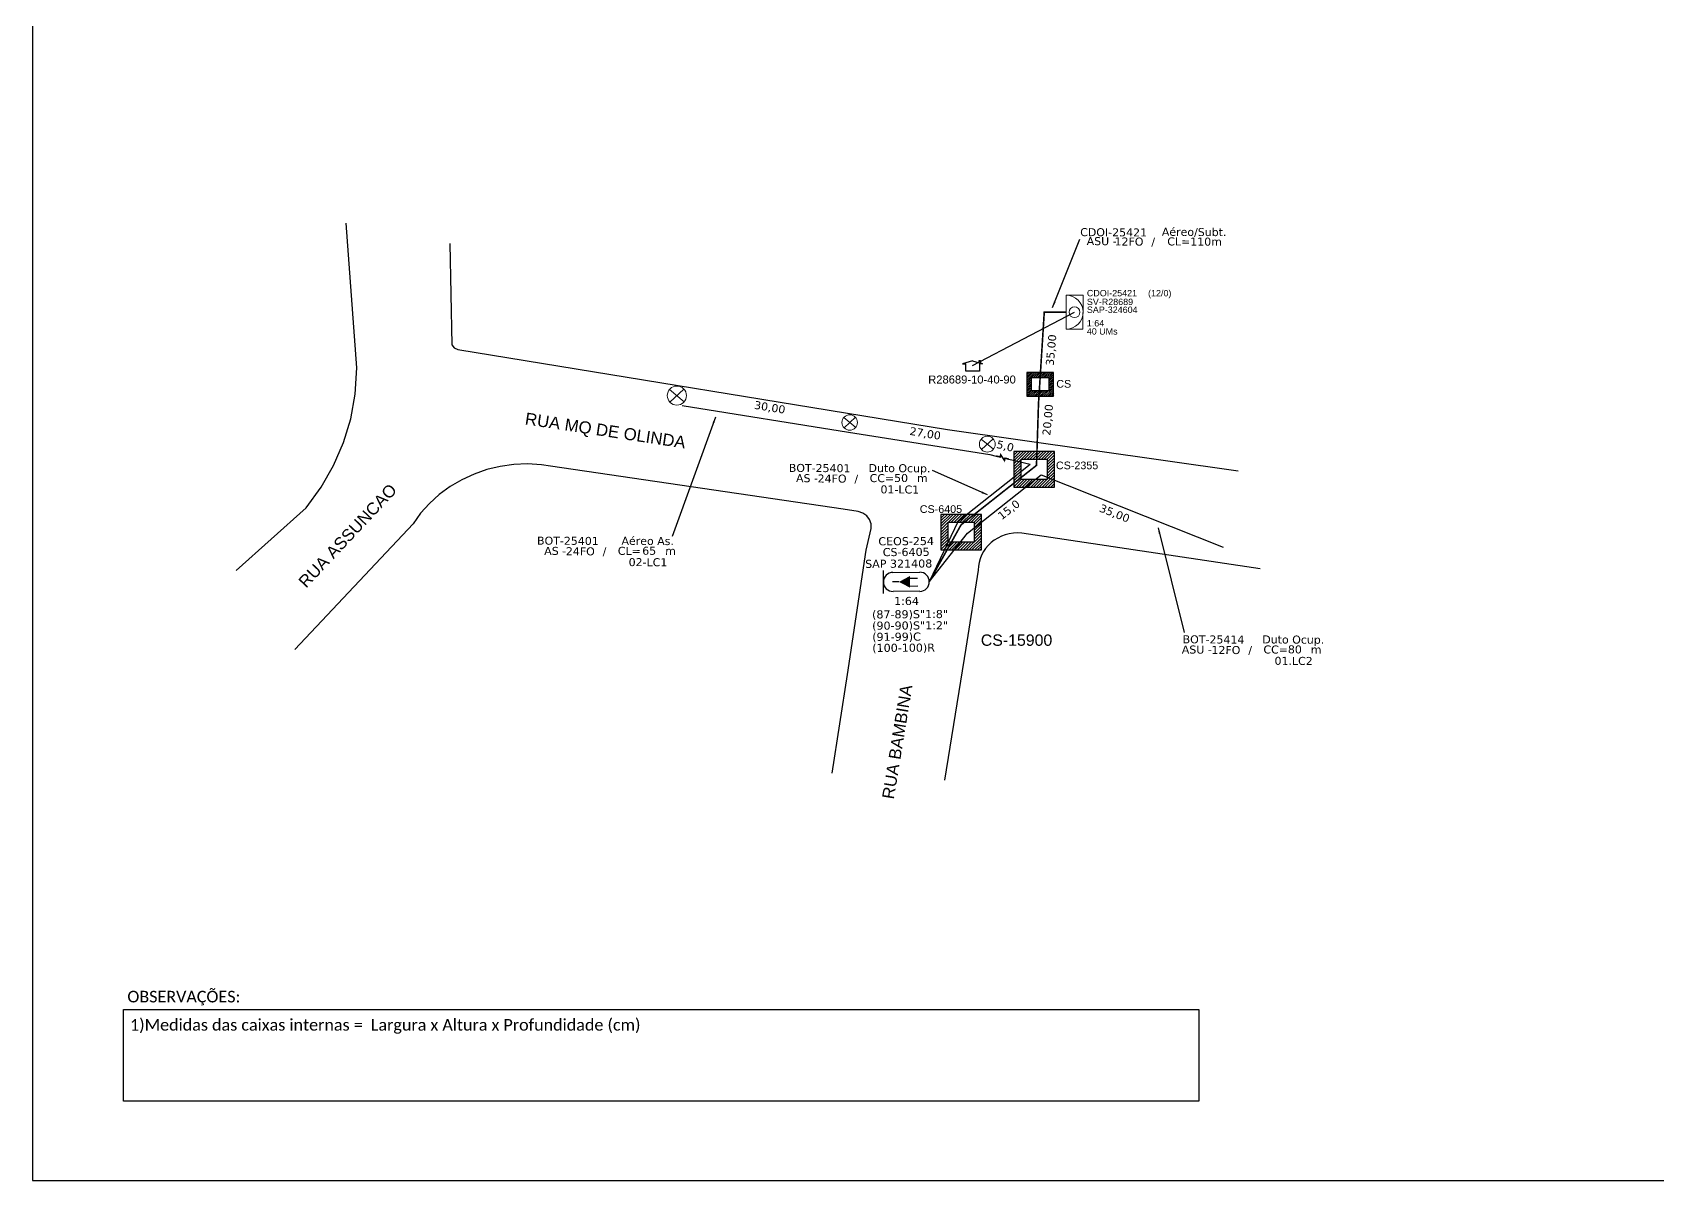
# Model space of a CAD drawing. Extents: x -4 to 837, y 1 to 595.
# Drawn here: x -3.8 to 416.7, y 1.3 to 298.3 of the extents above; entities that cross this region are included whole.
import ezdxf
from ezdxf.enums import TextEntityAlignment as Align

# ---------------------------------------------------------------- set-up
doc = ezdxf.new("R2010")
doc.units = 0
doc.linetypes.add('PHANTOM2', pattern=[1.25, 0.625, -0.125, 0.125, -0.125, 0.125, -0.125])
for name, color, linetype in [('10.1-Caixas Subterrâneas', 5, 'Continuous'), ('20.4-CEOS', 1, 'Continuous'), ('CAP a instalar', 1, 'Continuous'), ('label_cabos', 7, 'Continuous'), ('Legenda', 1, 'Continuous'), ('QUADRA', 7, 'Continuous'), ('Subida Lateral', 5, 'Continuous'), ('surveys', 7, 'Continuous'), ('surveys legendas', 7, 'Continuous')]:
    doc.layers.add(name, color=color, linetype=linetype)
for name, color, linetype, lineweight in [('10.4-Postes', 1, 'Continuous', 0), ("20.0-LEGENDA DOS CDO'S", 1, 'Continuous', 0), ('20.1-CDO_INTERIOR', 1, 'Continuous', 0), ('Segmento Logradouro Texto', 251, 'Continuous', 0)]:
    doc.layers.add(name, color=color, linetype=linetype, lineweight=lineweight)
doc.layers.add('DROP DE CLIENTE', color=140, linetype='Continuous', plot=False)
doc.layers.add('EXTRA', color=50, linetype='Continuous', plot=False)
doc.styles.add('ARIAL', font='arial.ttf')
doc.styles.add('DIGICADE', font='arial.ttf')
doc.styles.add('MtXpl_Calibri', font='calibri.ttf')
doc.styles.add('siredit', font='verdana.ttf')
doc.styles.add('WMF-Calibri0', font='calibri.ttf')
doc.linetypes.add('FENCELINE1', pattern='A,0.25,-0.1,[133,ltypeshp.shx,S=0.1,R=0,X=-0.1,Y=0],-0.1,1', length=1.45)
doc.dimstyles.new('CL', dxfattribs={"dimtxt": 1, "dimasz": 2, "dimexe": 0.18, "dimexo": 0.0625, "dimgap": 0.09, "dimtad": 0, "dimdec": 0, "dimrnd": 1, "dimzin": 0, "dimdsep": 46, "dimtxsty": 'siredit', "dimblk": 'NONE', "dimcen": 0, "dimse1": 1, "dimse2": 1, "dimsd1": 1, "dimsd2": 1, "dimclrt": 7, "dimadec": 0, "dimazin": 0, "dimtfac": 1, "dimtdec": 0, "dimtofl": 0, "dimtmove": 0, "dimatfit": 3, "dimfxl": 0, "dimtolj": 1, "dimtzin": 0, "dimarcsym": 0})

# ---------------------------------------------------------------- blocks, each defined once
blk = doc.blocks.new('SURVEY_SURVEY')
for p, q in [((0, 0.0000127), (-0.0000126, 0.000009)), ((-0.0000126, 0.000009), (-0.0000086, 0.000009)), ((-0.0000086, 0), (-0.0000086, 0.000009)), ((0.0000086, 0), (-0.0000086, 0)), ((0, 0.0000127), (0.0000126, 0.000009)), ((0.0000084, 0.0000132), (0.0000098, 0.0000132)), ((0.0000084, 0.0000103), (0.0000084, 0.0000132)), ((0.0000126, 0.000009), (0.0000086, 0.000009)), ((0.0000086, 0.000009), (0.0000086, 0)), ((0.0000098, 0.0000132), (0.0000098, 0.0000099))]:
    blk.add_line(p, q)
blk = doc.blocks.new('_None')
blk = doc.blocks.new('POLE_POLE')
at = {"layer": '10.4-Postes', "color": 1, "linetype": 'PHANTOM2'}
for points in [[(-0.000008, 0.0000105), (0.0000076, -0.0000022)], [(0.0000072, 0.000011), (-0.0000076, -0.0000027)]]:
    blk.add_lwpolyline(points, dxfattribs=at)
at = {"layer": '10.4-Postes', "color": 1}
blk.add_circle((-0.0000002, 0.0000042), 0.0000101, dxfattribs=at)
blk = doc.blocks.new('*U109')
at = {"layer": '20.4-CEOS', "color": 7, "style": 'siredit'}
for tag, p in [('FIBRAS_SPLITTER', (0, 0)), ('FIBRAS_TOP_C', (0, -4.13)), ('RESERVA_FINAIS', (0, -5.46))]:
    blk.add_attdef(tag, p, '', height=1.01, dxfattribs=at)
for tag, p, flags in [('ID_ATIVIDADE', (0, -6.77), 3), ('FATOR', (0, -8.09), 1), ('QTDE', (0, -9.4), 1), ('FID', (0, -10.71), 1)]:
    blk.add_attdef(tag, p, '', height=1.01, dxfattribs=dict(at, flags=flags))
blk = doc.blocks.new('*U110')
at = {"layer": '20.4-CEOS', "color": 7, "style": 'siredit'}
blk.add_attdef('FIBRAS_SPLITTER', (0, 0), '', height=1.01, dxfattribs=at)
for tag, p, flags in [('ID_ATIVIDADE', (0, -1.48), 3), ('FATOR', (0, -2.79), 1), ('QTDE', (0, -4.11), 1), ('FID', (0, -5.42), 1)]:
    blk.add_attdef(tag, p, '', height=1.01, dxfattribs=dict(at, flags=flags))
blk = doc.blocks.new('Inst CB AS CFOA-SM-AS-80-TS-24')
at = {"layer": 'label_cabos', "color": 0, "style": 'siredit'}
for tag, flags, p in [('ID_ATIVIDADE', 3, (1.31, 2.67)), ('FATOR', 1, (11.56, 2.55))]:
    blk.add_attdef(tag, text='', height=1, rotation=359.69, dxfattribs=dict(at, flags=flags)).set_placement(p, align=Align.MIDDLE_CENTER)
for tag, p in [('TIPO_CABO', (1.76, 0)), ('DESTINO_CABO', (3.13, 1.26)), ('CABO', (4.69, -0.05)), ('/', (7.71, -0.05)), ('LANCE', (10.81, 0)), ('TIPO_CABO', (13.11, 1.24)), ('UND', (15.96, 0)), ('FID', (13.15, -1.41))]:
    blk.add_attdef(tag, text='', height=1, rotation=359.69, dxfattribs=at).set_placement(p, align=Align.MIDDLE_CENTER)
blk.add_attdef('QTDE', (12.43, -0.47), '', height=1, rotation=359.69, dxfattribs=at)
blk = doc.blocks.new('Inst CB DT OCUP CFOA-SM-AS-80-TS-24')
at = {"layer": 'label_cabos', "color": 0, "style": 'siredit'}
for tag, flags, p in [('ID_ATIVIDADE', 3, (1.31, 2.67)), ('FATOR', 1, (11.56, 2.55))]:
    blk.add_attdef(tag, text='', height=1, rotation=359.69, dxfattribs=dict(at, flags=flags)).set_placement(p, align=Align.MIDDLE_CENTER)
for tag, p in [('TIPO_CABO', (1.76, 0)), ('DESTINO_CABO', (3.13, 1.26)), ('CABO', (4.69, -0.05)), ('/', (7.71, -0.05)), ('LANCE', (10.91, 0)), ('TIPO_CABO', (13.11, 1.24)), ('UND', (15.96, 0)), ('FID', (13.15, -1.41))]:
    blk.add_attdef(tag, text='', height=1, rotation=359.69, dxfattribs=at).set_placement(p, align=Align.MIDDLE_CENTER)
blk.add_attdef('QTDE', (12.43, -0.47), '', height=1, rotation=359.69, dxfattribs=at)
blk = doc.blocks.new('Inst CB DT OCUP CFOA-SM-ASU-120-S-12')
at = {"layer": 'label_cabos', "color": 0, "style": 'siredit'}
for tag, flags, p in [('ID_ATIVIDADE', 3, (1.31, 2.67)), ('FATOR', 1, (11.56, 2.55))]:
    blk.add_attdef(tag, text='', height=1, rotation=359.69, dxfattribs=dict(at, flags=flags)).set_placement(p, align=Align.MIDDLE_CENTER)
for tag, p in [('TIPO_CABO', (1.26, 0)), ('DESTINO_CABO', (3.13, 1.26)), ('CABO', (4.69, -0.05)), ('/', (7.71, -0.05)), ('LANCE', (10.91, 0)), ('TIPO_CABO', (13.11, 1.24)), ('UND', (15.96, 0)), ('FID', (13.15, -1.41))]:
    blk.add_attdef(tag, text='', height=1, rotation=359.69, dxfattribs=at).set_placement(p, align=Align.MIDDLE_CENTER)
blk.add_attdef('QTDE', (12.43, -0.47), '', height=1, rotation=359.69, dxfattribs=at)
blk = doc.blocks.new('LEGENDA DOS CABOS')
at = {"layer": 'EXTRA', "color": 0, "style": 'siredit'}
for tag, p in [('ID', (4.6, 0.97)), ('XX', (9.03, 0.97))]:
    blk.add_attdef(tag, text='', height=0.48, rotation=359.69, dxfattribs=at).set_placement(p, align=Align.MIDDLE_CENTER)
at = {"layer": 'Legenda', "color": 0, "style": 'siredit'}
for tag, p in [('TIPO_CABO', (1.31, 0)), ('CABO', (4.69, -0.05)), ('/', (6.81, -0.05)), ('METROS', (10.03, -0.05))]:
    blk.add_attdef(tag, text='', height=0.8, rotation=359.69, dxfattribs=at).set_placement(p, align=Align.MIDDLE_CENTER)
blk = doc.blocks.new('*X98')
at = {"color": 0, "linetype": 'Continuous'}
for p, q in [((-1.25, 0.34099), (-0.49099, 1.1)), ((-1.25, 0.517767), (-0.667767, 1.1)), ((-1.25, 0.694544), (-0.844544, 1.1)), ((-1.25, 0.87132), (-1.02132, 1.1)), ((-1.25, 1.048097), (-1.198097, 1.1)), ((-0.789214, 0.625), (-0.314214, 1.1)), ((-0.612437, 0.625), (-0.137437, 1.1)), ((-0.43566, 0.625), (0.03934, 1.1)), ((-0.258883, 0.625), (0.216117, 1.1)), ((-0.082107, 0.625), (0.392893, 1.1)), ((0.09467, 0.625), (0.56967, 1.1)), ((0.271447, 0.625), (0.746447, 1.1)), ((0.448223, 0.625), (0.923223, 1.1)), ((0.625, 0.625), (1.1, 1.1)), ((0.801777, 0.625), (1.25, 1.073223)), ((-1.25, 0.164214), (-0.8035, 0.610714)), ((-1.25, -0.012563), (-0.8035, 0.433937)), ((-1.25, -0.18934), (-0.8035, 0.25716)), ((-1.25, -0.366117), (-0.8035, 0.080383)), ((0.8035, 0.449947), (1.25, 0.896447)), ((0.8035, 0.27317), (1.25, 0.71967)), ((0.8035, 0.096393), (1.25, 0.542893)), ((0.8035, -0.080383), (1.25, 0.366117)), ((0.8035, -0.25716), (1.25, 0.18934)), ((0.8035, -0.433937), (1.25, 0.012563)), ((-1.25, -0.542893), (-0.8035, -0.096393)), ((-1.25, -0.71967), (-0.8035, -0.27317)), ((-1.25, -0.896447), (-0.8035, -0.449947)), ((-1.25, -1.073223), (-0.801777, -0.625)), ((-1.1, -1.1), (-0.625, -0.625)), ((-0.923223, -1.1), (-0.448223, -0.625)), ((-0.746447, -1.1), (-0.271447, -0.625)), ((-0.56967, -1.1), (-0.09467, -0.625)), ((-0.392893, -1.1), (0.082107, -0.625)), ((-0.216117, -1.1), (0.258883, -0.625)), ((-0.03934, -1.1), (0.43566, -0.625)), ((0.137437, -1.1), (0.612437, -0.625)), ((0.314214, -1.1), (0.789214, -0.625)), ((0.49099, -1.1), (1.25, -0.34099)), ((0.667767, -1.1), (1.25, -0.517767)), ((0.8035, -0.610714), (1.25, -0.164214)), ((0.844544, -1.1), (1.25, -0.694544)), ((1.02132, -1.1), (1.25, -0.87132)), ((1.198097, -1.1), (1.25, -1.048097))]:
    blk.add_line(p, q, dxfattribs=at)

msp = doc.modelspace()

# ---------------------------------------------------------------- linework, layer by layer
for p, q in [((-3.83, 595.26), (-3.83, 1.26)), ((-3.83, 1.26), (837.17, 1.26))]:
    msp.add_line(p, q)
at = {"color": 0}
msp.add_lwpolyline([(19.73, 45.46), (297.98, 45.46), (297.98, 21.75), (19.73, 21.75)], close=True, dxfattribs=at)
at = {"layer": '10.1-Caixas Subterrâneas', "color": 30}
for p, q in [((253.44, 210.33), (253.44, 204.2)), ((260.41, 210.33), (253.44, 210.33)), ((260.41, 204.2), (260.41, 210.33)), ((254.69, 205.52), (254.69, 209.01)), ((254.69, 209.01), (259.16, 209.01)), ((259.16, 209.01), (259.16, 205.52)), ((253.44, 204.2), (260.41, 204.2)), ((259.16, 205.52), (254.69, 205.52)), ((250.14, 189.84), (250.14, 180.64)), ((260.6, 189.84), (250.14, 189.84)), ((260.6, 180.64), (260.6, 189.84)), ((252.01, 182.62), (252.01, 187.85)), ((252.01, 187.85), (258.73, 187.85)), ((258.73, 187.85), (258.73, 182.62)), ((258.73, 182.62), (252.01, 182.62)), ((250.14, 180.64), (260.6, 180.64)), ((231.24, 173.59), (231.24, 164.39)), ((241.7, 173.59), (231.24, 173.59)), ((241.7, 164.39), (241.7, 173.59)), ((233.11, 166.38), (233.11, 171.61)), ((233.11, 171.61), (239.83, 171.61)), ((239.83, 171.61), (239.83, 166.38)), ((231.24, 164.39), (241.7, 164.39)), ((239.83, 166.38), (233.11, 166.38))]:
    msp.add_line(p, q, dxfattribs=at)
at = {"layer": '20.1-CDO_INTERIOR', "lineweight": 18}
msp.add_lwpolyline([(268, 221.5), (268.01, 230.3), (263.61, 230.3), (263.61, 221.5)], close=True, dxfattribs=at)
msp.add_circle((265.81, 225.9), 1.41, dxfattribs=at)
msp.add_arc((263.61, 225.9), 4.4, 269.9724, 89.9724, dxfattribs=at)
at = {"layer": '20.4-CEOS', "color": 5}
for p, q in [((218.83, 158.58), (225.75, 158.62)), ((225.78, 153.69), (218.86, 153.65))]:
    msp.add_line(p, q, dxfattribs=at)
for points in [[(216.39, 153.12), (216.36, 159.07)], [(220.39, 156.12), (218.73, 156.11)], [(223.12, 157.12), (225.22, 157.13)], [(223.13, 155.06), (225.23, 155.08)]]:
    msp.add_lwpolyline(points, dxfattribs=at)
msp.add_lwpolyline([(220.39, 156.12, 0, 3.05, 0), (223.25, 156.14, 3.05, 3.05, 0)], format="xyseb", dxfattribs=at)
for centre, start, end in [((218.84, 156.11), 90.3356, 270.3356), ((225.77, 156.15), 270.3356, 90.3356)]:
    msp.add_arc(centre, 2.47, start, end, dxfattribs=at)
at = {"layer": 'CAP a instalar', "color": 7, "linetype": 'FENCELINE1', "ltscale": 3}
for p, q in [((164.27, 201.73), (207.29, 194.9)), ((207.29, 194.9), (243.88, 189.08)), ((235.68, 171.85), (254.32, 186.55)), ((243.88, 189.08), (245.57, 188.67)), ((248.79, 187.89), (254.32, 186.55)), ((238.11, 168.76), (257.21, 183.82)), ((257.21, 183.82), (304.25, 165.08)), ((235.68, 171.85), (228.23, 156.17)), ((228.23, 156.17), (238.11, 168.76))]:
    msp.add_line(p, q, dxfattribs=at)
at = {"layer": 'CAP a instalar', "linetype": 'FENCELINE1', "ltscale": 3, "const_width": 0.414}
for points in [[(236.45, 170.88), (255.97, 186.27), (256.49, 202.26), (257.98, 225.9), (263.61, 225.9)], [(228.23, 156.17), (236.45, 170.88)]]:
    msp.add_lwpolyline(points, dxfattribs=at)
at = {"layer": 'DROP DE CLIENTE'}
msp.add_lwpolyline([(239.38, 212.08), (265.81, 225.9)], dxfattribs=at)
at = {"layer": 'QUADRA'}
for points in [[(48.83, 159.09), (67.01, 175.28), (70.84, 180.6), (74.05, 186.26), (76.62, 192.2), (78.5, 198.35), (79.66, 204.65), (80.1, 211.51), (77.34, 248.97)], [(104.16, 243.65), (104.7, 217.46), (105.28, 216.64), (106.25, 216.22), (232.93, 195.54), (308.14, 184.88)], [(203.12, 106.62), (207.07, 132.19), (211.91, 164.34), (213.15, 169.96), (213.15, 171.14), (212.79, 172.26), (212.05, 173.22), (211.03, 173.92), (209.86, 174.3), (205.98, 174.91), (130.17, 186.1), (127.85, 186.43), (124.29, 186.63), (120.72, 186.5), (117.19, 186.01), (113.75, 185.18), (110.42, 184.02), (107.23, 182.57), (104.22, 180.79), (101.42, 178.74), (98.87, 176.43), (96.6, 173.88), (94.64, 171.13), (64.03, 138.67)], [(203.12, 106.62), (207.07, 132.19), (211.91, 164.34), (213.15, 169.96), (213.15, 171.14), (212.79, 172.26), (212.05, 173.22), (211.03, 173.92), (209.86, 174.3), (205.98, 174.91), (130.17, 186.1), (127.85, 186.43), (124.29, 186.63), (120.72, 186.5), (117.19, 186.01), (113.75, 185.18), (110.42, 184.02), (107.23, 182.57), (104.22, 180.79), (101.42, 178.74), (98.87, 176.43), (96.6, 173.88), (94.64, 171.13), (64.03, 138.67)], [(313.89, 159.54), (252.14, 168.76), (251.07, 168.81), (249.98, 168.74), (248.93, 168.58), (247.89, 168.3), (246.9, 167.94), (245.94, 167.48), (245.04, 166.92), (244.22, 166.3), (243.46, 165.58), (242.81, 164.8), (242.23, 163.96), (241.74, 163.07), (241.37, 162.13), (241.1, 161.18), (240.95, 160.18), (240.9, 159.19), (237.72, 138.97), (232.14, 104.8)], [(313.89, 159.54), (252.14, 168.76), (251.07, 168.81), (249.98, 168.74), (248.93, 168.58), (247.89, 168.3), (246.9, 167.94), (245.94, 167.48), (245.04, 166.92), (244.22, 166.3), (243.46, 165.58), (242.81, 164.8), (242.23, 163.96), (241.74, 163.07), (241.37, 162.13), (241.1, 161.18), (240.95, 160.18), (240.9, 159.19), (237.72, 138.97), (232.14, 104.8)]]:
    msp.add_lwpolyline(points, dxfattribs=at)
at = {"layer": 'Subida Lateral', "color": 5, "const_width": 0.414}
msp.add_lwpolyline([(245.57, 188.67), (246.58, 188.44), (246.71, 188.99), (247.69, 187.56), (247.8, 188.13), (248.79, 187.89)], dxfattribs=at)

# ---------------------------------------------------------------- block references
at = {"layer": '10.1-Caixas Subterrâneas', "color": 30, "rotation": 180.0000000000622}
for p, xscale, yscale, zscale in [((256.92, 207.27), 2.786380839993184, 2.786380839993184, 5.572761679986368), ((255.37, 185.24), 4.184423460012677, 4.184423460012677, 8.368846920025353), ((236.47, 168.99), 4.184423460012677, 4.184423460012677, 8.368846920025353)]:
    msp.add_blockref('*X98', p, dxfattribs=dict(at, xscale=xscale, yscale=yscale, zscale=zscale))
at = {"layer": '10.4-Postes', "color": 1}
for p, xscale, yscale, zscale in [((162.96, 203.29), 245353.0003952809, 245353.0003952809, 245353.0003952809), ((207.67, 196.53), 198654.1011957438, 198654.1011957438, 198654.1011957438), ((243.28, 190.92), 202897.8494580581, 202897.8494580581, 202897.8494580581)]:
    msp.add_blockref('POLE_POLE', p, dxfattribs=dict(at, xscale=xscale, yscale=yscale, zscale=zscale))
at = {"layer": '20.4-CEOS', "color": 0, "lineweight": 0}
ref = msp.add_blockref('*U109', (213.43, 146.66), dxfattribs=dict(at, xscale=2.070207647605661, yscale=2.070207647605661, zscale=2.070207647605661, rotation=0.33558317701431))
ref.add_attrib('FIBRAS_SPLITTER', '(87-89)S"1:8"', (213.43, 146.66), dxfattribs={"color": 7, "height": 2.0902, "rotation": 0.3356, "style": 'siredit'})
ref.add_attrib('FIBRAS_TOP_C', '(91-99)C', (213.47, 140.86), dxfattribs={"color": 7, "height": 2.09, "rotation": 0.3356, "style": 'siredit'})
ref.add_attrib('RESERVA_FINAIS', '(100-100)R', (213.48, 138), dxfattribs={"color": 7, "height": 2.09, "rotation": 0.3356, "style": 'siredit'})
at = {"layer": '20.4-CEOS', "color": 0, "lineweight": 0, "xscale": 2.070207647605661, "yscale": 2.070207647605661, "zscale": 2.070207647605661, "rotation": 0.33558317701431}
msp.add_blockref('*U110', (213.45, 143.75), dxfattribs=at).add_auto_attribs({'FIBRAS_SPLITTER': '(90-90)S"1:2"'})
at = {"layer": 'label_cabos', "color": 2}
ref = msp.add_blockref('LEGENDA DOS CABOS', (267.15, 243.2), dxfattribs=dict(at, xscale=2.070207647605661, yscale=2.070207647605661, zscale=2.070207647605661))
ref.add_attrib('ID', 'CDOI-25421', dxfattribs={"color": 0, "height": 2.07, "rotation": 359.69, "style": 'siredit'}).set_placement((275.93, 246.57), align=Align.MIDDLE_CENTER)
ref.add_attrib('CABO', '12FO', dxfattribs={"color": 0, "height": 2.07, "rotation": 359.69, "style": 'siredit'}).set_placement((279.91, 244.18), align=Align.MIDDLE_CENTER)
ref.add_attrib('METROS', 'CL=110m', dxfattribs={"color": 0, "height": 2.07, "rotation": 359.69, "style": 'siredit'}).set_placement((296.88, 244.18), align=Align.MIDDLE_CENTER)
ref.add_attrib('XX', 'Aéreo/Subt.', dxfattribs={"color": 0, "height": 2.0702, "rotation": 359.69, "style": 'siredit'}).set_placement((296.77, 246.66), align=Align.MIDDLE_CENTER)
ref.add_attrib('/', '/', dxfattribs={"color": 0, "height": 2.07, "rotation": 359.69, "style": 'siredit'}).set_placement((286.18, 244.18), align=Align.MIDDLE_CENTER)
ref.add_attrib('TIPO_CABO', 'ASU -', dxfattribs={"color": 0, "height": 2.07, "rotation": 359.69, "style": 'siredit'}).set_placement((272.83, 244.28), align=Align.MIDDLE_CENTER)
at = {"layer": 'label_cabos', "color": 2, "lineweight": 0}
ref = msp.add_blockref('Inst CB DT OCUP CFOA-SM-AS-80-TS-24', (193.38, 182.96), dxfattribs=dict(at, xscale=2.070207647605661, yscale=2.070207647605661, zscale=2.070207647605661))
ref.add_attrib('DESTINO_CABO', 'BOT-25401', dxfattribs={"color": 0, "height": 2.07, "rotation": 359.69, "style": 'siredit'}).set_placement((199.86, 185.58), align=Align.MIDDLE_CENTER)
ref.add_attrib('CABO', '24FO', dxfattribs={"color": 0, "height": 2.07, "rotation": 359.69, "style": 'siredit'}).set_placement((203.08, 182.86), align=Align.MIDDLE_CENTER)
ref.add_attrib('TIPO_CABO', 'Duto Ocup.', dxfattribs={"color": 0, "height": 2.07, "rotation": 359.69, "style": 'siredit'}).set_placement((220.52, 185.54), align=Align.MIDDLE_CENTER)
ref.add_attrib('/', '/', dxfattribs={"color": 0, "height": 2.07, "rotation": 359.69, "style": 'siredit'}).set_placement((209.35, 182.86), align=Align.MIDDLE_CENTER)
ref.add_attrib('TIPO_CABO', 'AS - ', dxfattribs={"color": 0, "height": 2.07, "rotation": 359.69, "style": 'siredit'}).set_placement((197.03, 182.95), align=Align.MIDDLE_CENTER)
ref.add_attrib('FID', '01-LC1', dxfattribs={"color": 0, "height": 2.07, "rotation": 359.69, "style": 'siredit'}).set_placement((220.6, 180.04), align=Align.MIDDLE_CENTER)
ref.add_attrib('LANCE', 'CC=', dxfattribs={"color": 0, "height": 2.07, "rotation": 359.69, "style": 'siredit'}).set_placement((215.97, 182.97), align=Align.MIDDLE_CENTER)
ref.add_attrib('QTDE', '50', (219.11, 181.98), dxfattribs={"color": 0, "height": 2.07, "rotation": 359.69, "style": 'siredit'})
ref.add_attrib('UND', 'm', dxfattribs={"color": 0, "height": 2.07, "rotation": 359.69, "style": 'siredit'}).set_placement((226.43, 182.97), align=Align.MIDDLE_CENTER)
at = {"layer": 'label_cabos', "color": 2}
ref = msp.add_blockref('Inst CB AS CFOA-SM-AS-80-TS-24', (128.22, 164.15), dxfattribs=dict(at, xscale=2.070207647605661, yscale=2.070207647605661, zscale=2.070207647605661))
ref.add_attrib('DESTINO_CABO', 'BOT-25401', dxfattribs={"color": 0, "height": 2.07, "rotation": 359.69, "style": 'siredit'}).set_placement((134.71, 166.76), align=Align.MIDDLE_CENTER)
ref.add_attrib('TIPO_CABO', 'Aéreo As.', dxfattribs={"color": 0, "height": 2.07, "rotation": 359.69, "style": 'siredit'}).set_placement((155.36, 166.72), align=Align.MIDDLE_CENTER)
ref.add_attrib('CABO', '24FO', dxfattribs={"color": 0, "height": 2.07, "rotation": 359.69, "style": 'siredit'}).set_placement((137.93, 164.04), align=Align.MIDDLE_CENTER)
ref.add_attrib('/', '/', dxfattribs={"color": 0, "height": 2.07, "rotation": 359.69, "style": 'siredit'}).set_placement((144.19, 164.04), align=Align.MIDDLE_CENTER)
ref.add_attrib('TIPO_CABO', 'AS - ', dxfattribs={"color": 0, "height": 2.07, "rotation": 359.69, "style": 'siredit'}).set_placement((131.87, 164.14), align=Align.MIDDLE_CENTER)
ref.add_attrib('FID', '02-LC1', dxfattribs={"color": 0, "height": 2.07, "rotation": 359.69, "style": 'siredit'}).set_placement((155.44, 161.22), align=Align.MIDDLE_CENTER)
ref.add_attrib('LANCE', 'CL=', dxfattribs={"color": 0, "height": 2.07, "rotation": 359.69, "style": 'siredit'}).set_placement((150.6, 164.15), align=Align.MIDDLE_CENTER)
ref.add_attrib('QTDE', '65', (153.95, 163.16), dxfattribs={"color": 0, "height": 2.07, "rotation": 359.69, "style": 'siredit'})
ref.add_attrib('UND', 'm', dxfattribs={"color": 0, "height": 2.07, "rotation": 359.69, "style": 'siredit'}).set_placement((161.27, 164.15), align=Align.MIDDLE_CENTER)
at = {"layer": 'label_cabos', "color": 2, "lineweight": 0}
ref = msp.add_blockref('Inst CB DT OCUP CFOA-SM-ASU-120-S-12', (295.29, 138.62), dxfattribs=dict(at, xscale=2.070207647605661, yscale=2.070207647605661, zscale=2.070207647605661))
ref.add_attrib('DESTINO_CABO', 'BOT-25414', dxfattribs={"color": 0, "height": 2.07, "rotation": 359.69, "style": 'siredit'}).set_placement((301.77, 141.24), align=Align.MIDDLE_CENTER)
ref.add_attrib('CABO', '12FO', dxfattribs={"color": 0, "height": 2.07, "rotation": 359.69, "style": 'siredit'}).set_placement((304.99, 138.51), align=Align.MIDDLE_CENTER)
ref.add_attrib('TIPO_CABO', 'Duto Ocup.', dxfattribs={"color": 0, "height": 2.07, "rotation": 359.69, "style": 'siredit'}).set_placement((322.42, 141.2), align=Align.MIDDLE_CENTER)
ref.add_attrib('/', '/', dxfattribs={"color": 0, "height": 2.07, "rotation": 359.69, "style": 'siredit'}).set_placement((311.26, 138.51), align=Align.MIDDLE_CENTER)
ref.add_attrib('TIPO_CABO', 'ASU - ', dxfattribs={"color": 0, "height": 2.07, "rotation": 359.69, "style": 'siredit'}).set_placement((297.9, 138.61), align=Align.MIDDLE_CENTER)
ref.add_attrib('FID', '01.LC2', dxfattribs={"color": 0, "height": 2.07, "rotation": 359.69, "style": 'siredit'}).set_placement((322.51, 135.69), align=Align.MIDDLE_CENTER)
ref.add_attrib('LANCE', 'CC=', dxfattribs={"color": 0, "height": 2.07, "rotation": 359.69, "style": 'siredit'}).set_placement((317.87, 138.63), align=Align.MIDDLE_CENTER)
ref.add_attrib('QTDE', '80', (321.02, 137.64), dxfattribs={"color": 0, "height": 2.07, "rotation": 359.69, "style": 'siredit'})
ref.add_attrib('UND', 'm', dxfattribs={"color": 0, "height": 2.07, "rotation": 359.69, "style": 'siredit'}).set_placement((328.34, 138.63), align=Align.MIDDLE_CENTER)
at = {"layer": 'surveys', "color": 255, "xscale": 207020.7647605661, "yscale": 207020.7647605661, "zscale": 207020.7647605661}
msp.add_blockref('SURVEY_SURVEY', (239.43, 210.66), dxfattribs=at)

# ---------------------------------------------------------------- texts
for s, style, p in [('OBSERVAÇÕES:', 'WMF-Calibri0', (20.72, 47.33)), ('1)Medidas das caixas internas =  Largura x Altura x Profundidade (cm)', 'MtXpl_Calibri', (21.4, 40.03))]:
    msp.add_text(s, height=3, dxfattribs=dict(style=style)).set_placement(p)
at = {"layer": '10.1-Caixas Subterrâneas', "color": 30, "style": 'ARIAL'}
for s, height, p in [('CS', 1.987, (261.09, 206.38)), ('CS-2355', 1.987, (261, 185.27)), ('CS-6405', 1.987, (225.77, 173.97)), ('CS-15900', 2.94, (241.56, 139.59))]:
    msp.add_text(s, height=height, dxfattribs=at).set_placement(p)
at = {"layer": "20.0-LEGENDA DOS CDO'S", "color": 1, "style": 'ARIAL'}
for s, p in [('CDOI-25421', (269.01, 230.01)), ('SAP-324604', (269.01, 225.71)), ('SV-R28689', (269.01, 227.75)), ('1:64', (268.99, 222.21)), ('40 UMs', (268.99, 220.11))]:
    msp.add_text(s, height=1.656, rotation=359.9724, dxfattribs=at).set_placement(p)
msp.add_text('         (12/0)', height=1.6562, rotation=359.9724, dxfattribs=at).set_placement((284.97, 230), align=Align.CENTER)
at = {"layer": '20.4-CEOS', "color": 5, "style": 'siredit'}
for s, p in [('CEOS-254', (222.24, 167.71)), ('CS-6405', (222.25, 164.91)), ('SAP 321408', (220.31, 161.89)), ('1:64', (222.33, 152.23))]:
    msp.add_text(s, height=2.09, rotation=0.3356, dxfattribs=at).set_placement(p, align=Align.TOP_CENTER)
at = {"layer": 'label_cabos', "color": 3, "style": 'siredit'}
for s, rotation, p in [('35,00', 84.9642, (260.41, 211.97)), ('30,00', 350.7257, (182.78, 200.93)), ('20,00', 84.9642, (259.54, 193.91)), ('27,00', 350.7257, (223.01, 194.19)), ('5,0', 346.3686, (245.46, 190.82)), ('15,0', 38.2533, (246.95, 172.03)), ('35,00', 338.2867, (272.04, 174.42))]:
    msp.add_text(s, height=2.07, rotation=rotation, dxfattribs=at).set_placement(p)
at = {"layer": 'Segmento Logradouro Texto', "color": 5, "linetype": 'Continuous', "char_height": 3.1053, "attachment_point": 1, "style": 'DIGICADE'}
for s, insert, width, rotation in [('RUA MQ DE OLINDA', (123.92, 199.97), 53.3589, 351.421), ('RUA ASSUNCAO', (64.7, 156.49), 38.8495, 46.8675), ('\\fArial|b0|i0|c0|p34;\\W1.0000000000;\\T1.0000000000;\\o\\lRUA BAMBINA', (215.98, 100.26), 55.7303, 80.6865)]:
    msp.add_mtext(s, dxfattribs=dict(at, insert=insert, width=width, rotation=rotation))
at = {"layer": 'surveys legendas', "color": 0, "style": 'DIGICADE'}
msp.add_text('R28689-10-40-90', height=2.0702, dxfattribs=at).set_placement((227.95, 207.45))

# ---------------------------------------------------------------- leaders
at = {"layer": 'label_cabos', "color": 2, "lineweight": 0}
for points in [[(260.13, 227.12), (267.19, 244.83)], [(172.94, 198.77), (161.73, 167.89)], [(243.27, 178.65), (229.05, 184.94)], [(287.45, 170.14), (294.19, 143.04)]]:
    msp.add_leader(points, dimstyle='CL', override={"dimasz": 1.5}, dxfattribs=at)

doc.saveas('drawing.dxf')
